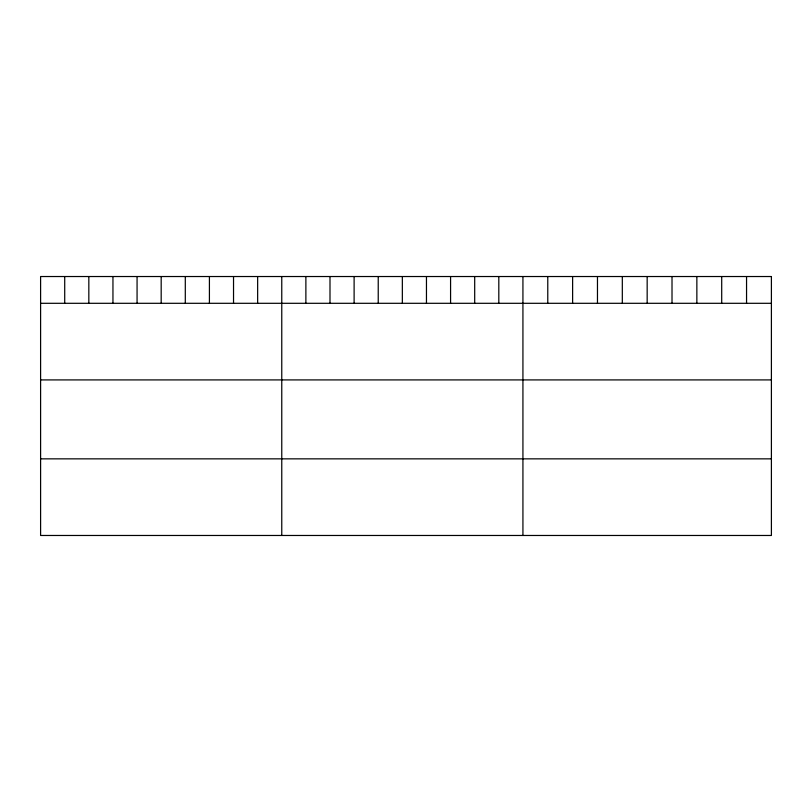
<?xml version="1.0" encoding="UTF-8"?>
<svg xmlns="http://www.w3.org/2000/svg" width="812" height="812" viewBox="0 0 812 812"><rect width="100%" height="100%" fill="white"/><g stroke="black" fill="none" stroke-linecap="round" stroke-linejoin="round"><path stroke-width="1.22" d="M40.6 303.302L771.4 303.302M40.6 379.914L771.4 379.914M40.6 458.851L771.4 458.851M746.553 276.527L746.553 303.302M721.706 276.527L721.706 303.302M696.858 276.527L696.858 303.302M672.011 276.527L672.011 303.302M647.164 276.527L647.164 303.302M622.317 276.527L622.317 303.302M597.47 276.527L597.47 303.302M572.622 276.527L572.622 303.302M547.775 276.527L547.775 303.302M522.928 276.527L522.928 535.473M498.812 276.527L498.812 303.302M474.695 276.527L474.695 303.302M450.579 276.527L450.579 303.302M426.462 276.527L426.462 303.302M402.346 276.527L402.346 303.302M378.23 276.527L378.23 303.302M354.113 276.527L354.113 303.302M329.997 276.527L329.997 303.302M305.88 276.527L305.88 303.302M281.764 276.527L281.764 535.473M257.648 276.527L257.648 303.302M233.531 276.527L233.531 303.302M209.415 276.527L209.415 303.302M185.298 276.527L185.298 303.302M161.182 276.527L161.182 303.302M137.066 276.527L137.066 303.302M112.949 276.527L112.949 303.302M88.833 276.527L88.833 303.302M64.716 276.527L64.716 303.302M771.4 276.527L40.6 276.527L40.6 535.473L771.4 535.473L771.4 276.527"/></g></svg>
